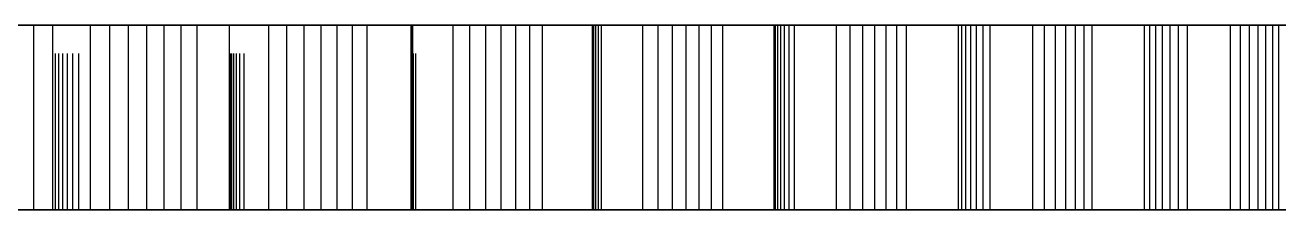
# Model space of a CAD drawing. Header units: millimetres. Extents: x -21 to 107, y -43 to 49.
# Drawn here: x -10.04 to 0.17, y 46.25 to 47.75 of the extents above; entities that cross this region are included whole.
import ezdxf

# ---------------------------------------------------------------- set-up
doc = ezdxf.new("R2010")
doc.units = ezdxf.units.MM
doc.linetypes.add('DASHED', pattern=[1.524, 1.27, -0.254])
doc.layers.add('HIDDEN', color=8, linetype='DASHED')
doc.layers.add('VISIBLE', color=7, linetype='CONTINUOUS')

msp = doc.modelspace()

# ---------------------------------------------------------------- linework, layer by layer
at = {"layer": 'HIDDEN'}
for points in [[(0.27976, 47.74871), (-0.27976, 47.74871), (-0.83929, 47.74871), (-1.39881, 47.74871), (-1.95833, 47.74871), (-2.51786, 47.74871), (-3.07738, 47.74871), (-3.6369, 47.74871), (-4.19643, 47.74871), (-4.75595, 47.74871), (-5.31548, 47.74871), (-5.875, 47.74871), (-6.43452, 47.74871), (-6.99405, 47.74871), (-7.55357, 47.74871), (-8.1131, 47.74871), (-8.67262, 47.74871), (-9.23214, 47.74871), (-9.79167, 47.74871), (-10.35119, 47.74871)], [(-10.35119, 47.74871), (-9.79167, 47.74871), (-9.23214, 47.74871), (-8.67262, 47.74871), (-8.1131, 47.74871), (-7.55357, 47.74871), (-6.99405, 47.74871), (-6.43452, 47.74871), (-5.875, 47.74871), (-5.31548, 47.74871), (-4.75595, 47.74871), (-4.19643, 47.74871), (-3.6369, 47.74871), (-3.07738, 47.74871), (-2.51786, 47.74871), (-1.95833, 47.74871), (-1.39881, 47.74871), (-0.83929, 47.74871), (-0.27976, 47.74871), (0.27976, 47.74871)], [(-10.10553, 47.74871), (-9.96465, 47.74871)], [(-9.96465, 47.74871), (-9.59653, 47.74871)], [(-9.96465, 46.24871), (-9.96465, 47.74871)], [(-9.80913, 47.74871), (-9.50329, 47.74871)], [(-9.7874, 47.74871), (-9.80913, 47.74871)], [(-9.80913, 47.74871), (-9.7874, 47.74871)], [(-9.59653, 47.74871), (-9.80913, 47.74871)], [(-9.80913, 46.24871), (-9.80913, 47.74871)], [(-9.76054, 47.74871), (-9.7874, 47.74871)], [(-9.7874, 47.74871), (-9.76054, 47.74871)], [(-9.7874, 46.24871), (-9.7874, 47.74871)], [(-9.7874, 46.24871), (-9.7874, 47.74871)], [(-9.72834, 47.74871), (-9.76054, 47.74871)], [(-9.76054, 47.74871), (-9.72834, 47.74871)], [(-9.76054, 46.24871), (-9.76054, 47.74871)], [(-9.76054, 46.24871), (-9.76054, 47.74871)], [(-9.69054, 47.74871), (-9.72834, 47.74871)], [(-9.72834, 47.74871), (-9.69054, 47.74871)], [(-9.72834, 46.24871), (-9.72834, 47.74871)], [(-9.72834, 46.24871), (-9.72834, 47.74871)], [(-9.64678, 47.74871), (-9.69054, 47.74871)], [(-9.69054, 47.74871), (-9.64678, 47.74871)], [(-9.69054, 46.24871), (-9.69054, 47.74871)], [(-9.69054, 46.24871), (-9.69054, 47.74871)], [(-9.59653, 47.74871), (-9.64678, 47.74871)], [(-9.64678, 47.74871), (-9.59653, 47.74871)], [(-9.64678, 46.24871), (-9.64678, 47.74871)], [(-9.64678, 46.24871), (-9.64678, 47.74871)], [(-9.59653, 46.24871), (-9.59653, 47.74871)], [(-9.59653, 46.24871), (-9.59653, 47.74871)], [(-9.50329, 47.74871), (-9.34541, 47.74871)], [(-9.50329, 46.24871), (-9.50329, 47.74871)], [(-9.34541, 47.74871), (-9.19244, 47.74871)], [(-9.34541, 46.24871), (-9.34541, 47.74871)], [(-9.19244, 47.74871), (-9.04465, 47.74871)], [(-9.19244, 46.24871), (-9.19244, 47.74871)], [(-9.04465, 47.74871), (-8.90237, 47.74871)], [(-9.04465, 46.24871), (-9.04465, 47.74871)], [(-8.90237, 47.74871), (-8.76603, 47.74871)], [(-8.90237, 46.24871), (-8.90237, 47.74871)], [(-8.76603, 47.74871), (-8.63621, 47.74871)], [(-8.76603, 46.24871), (-8.76603, 47.74871)], [(-8.63621, 47.74871), (-8.25185, 47.74871)], [(-8.63621, 46.24871), (-8.63621, 47.74871)], [(-8.37061, 47.74871), (-8.05256, 47.74871)], [(-8.36503, 47.74871), (-8.37061, 47.74871)], [(-8.37061, 47.74871), (-8.36503, 47.74871)], [(-8.25185, 47.74871), (-8.37061, 47.74871)], [(-8.37061, 46.24871), (-8.37061, 47.74871)], [(-8.35414, 47.74871), (-8.36503, 47.74871)], [(-8.36503, 47.74871), (-8.35414, 47.74871)], [(-8.36503, 46.24871), (-8.36503, 47.74871)], [(-8.36503, 46.24871), (-8.36503, 47.74871)], [(-8.33772, 47.74871), (-8.35414, 47.74871)], [(-8.35414, 47.74871), (-8.33772, 47.74871)], [(-8.35414, 46.24871), (-8.35414, 47.74871)], [(-8.35414, 46.24871), (-8.35414, 47.74871)], [(-8.31548, 47.74871), (-8.33772, 47.74871)], [(-8.33772, 47.74871), (-8.31548, 47.74871)], [(-8.33772, 46.24871), (-8.33772, 47.74871)], [(-8.33772, 46.24871), (-8.33772, 47.74871)], [(-8.28704, 47.74871), (-8.31548, 47.74871)], [(-8.31548, 47.74871), (-8.28704, 47.74871)], [(-8.31548, 46.24871), (-8.31548, 47.74871)], [(-8.31548, 46.24871), (-8.31548, 47.74871)], [(-8.25185, 47.74871), (-8.28704, 47.74871)], [(-8.28704, 47.74871), (-8.25185, 47.74871)], [(-8.28704, 46.24871), (-8.28704, 47.74871)], [(-8.28704, 46.24871), (-8.28704, 47.74871)], [(-8.25185, 46.24871), (-8.25185, 47.74871)], [(-8.25185, 46.24871), (-8.25185, 47.74871)], [(-8.05256, 47.74871), (-7.90539, 47.74871)], [(-8.05256, 46.24871), (-8.05256, 47.74871)], [(-7.90539, 47.74871), (-7.76336, 47.74871)], [(-7.90539, 46.24871), (-7.90539, 47.74871)], [(-7.76336, 47.74871), (-7.62672, 47.74871)], [(-7.76336, 46.24871), (-7.76336, 47.74871)], [(-7.62672, 47.74871), (-7.49583, 47.74871)], [(-7.62672, 46.24871), (-7.62672, 47.74871)], [(-7.49583, 47.74871), (-7.37111, 47.74871)], [(-7.49583, 46.24871), (-7.49583, 47.74871)], [(-7.37111, 47.74871), (-7.25317, 47.74871)], [(-7.37111, 46.24871), (-7.37111, 47.74871)], [(-7.25317, 47.74871), (-6.85499, 47.74871)], [(-7.25317, 46.24871), (-7.25317, 47.74871)], [(-6.89493, 47.74871), (-6.88978, 47.74871)], [(-6.89439, 47.74871), (-6.89493, 47.74871)], [(-6.89493, 47.74871), (-6.89439, 47.74871)], [(-6.85499, 47.74871), (-6.89493, 47.74871)], [(-6.89493, 46.24871), (-6.89493, 47.74871)], [(-6.88784, 47.74871), (-6.89439, 47.74871)], [(-6.89439, 47.74871), (-6.88784, 47.74871)], [(-6.89439, 46.24871), (-6.89439, 47.74871)], [(-6.89439, 46.24871), (-6.89439, 47.74871)], [(-6.88978, 47.74871), (-6.87917, 47.74871)], [(-6.88978, 46.24871), (-6.88978, 47.74871)], [(-6.8749, 47.74871), (-6.88784, 47.74871)], [(-6.88784, 47.74871), (-6.8749, 47.74871)], [(-6.88784, 46.24871), (-6.88784, 47.74871)], [(-6.88784, 46.24871), (-6.88784, 47.74871)], [(-6.87917, 47.74871), (-6.55092, 47.74871)], [(-6.87917, 46.24871), (-6.87917, 47.74871)], [(-6.85499, 47.74871), (-6.8749, 47.74871)], [(-6.8749, 47.74871), (-6.85499, 47.74871)], [(-6.8749, 46.24871), (-6.8749, 47.74871)], [(-6.8749, 46.24871), (-6.8749, 47.74871)], [(-6.85499, 46.24871), (-6.85499, 47.74871)], [(-6.85499, 46.24871), (-6.85499, 47.74871)], [(-6.55092, 47.74871), (-6.41539, 47.74871)], [(-6.55092, 46.24871), (-6.55092, 47.74871)], [(-6.41539, 47.74871), (-6.28519, 47.74871)], [(-6.41539, 46.24871), (-6.41539, 47.74871)], [(-6.28519, 47.74871), (-6.16058, 47.74871)], [(-6.28519, 46.24871), (-6.28519, 47.74871)], [(-6.16058, 47.74871), (-6.04189, 47.74871)], [(-6.16058, 46.24871), (-6.16058, 47.74871)], [(-6.04189, 47.74871), (-5.92958, 47.74871)], [(-6.04189, 46.24871), (-6.04189, 47.74871)], [(-5.92958, 47.74871), (-5.82427, 47.74871)], [(-5.92958, 46.24871), (-5.92958, 47.74871)], [(-5.82427, 47.74871), (-5.4148, 47.74871)], [(-5.82427, 46.24871), (-5.82427, 47.74871)], [(-5.4193, 47.74871), (-5.41666, 47.74871)], [(-5.4148, 47.74871), (-5.4193, 47.74871)], [(-5.4193, 47.74871), (-5.4148, 47.74871)], [(-5.4148, 47.74871), (-5.4193, 47.74871)], [(-5.4193, 46.24871), (-5.4193, 47.74871)], [(-5.41666, 47.74871), (-5.40746, 47.74871)], [(-5.41666, 46.24871), (-5.41666, 47.74871)], [(-5.4148, 46.24871), (-5.4148, 47.74871)], [(-5.4148, 46.24871), (-5.4148, 47.74871)], [(-5.40746, 47.74871), (-5.39213, 47.74871)], [(-5.40746, 46.24871), (-5.40746, 47.74871)], [(-5.39213, 47.74871), (-5.37098, 47.74871)], [(-5.39213, 46.24871), (-5.39213, 47.74871)], [(-5.37098, 47.74871), (-5.34424, 47.74871)], [(-5.37098, 46.24871), (-5.37098, 47.74871)], [(-5.34424, 47.74871), (-5.00785, 47.74871)], [(-5.34424, 46.24871), (-5.34424, 47.74871)], [(-5.00785, 47.74871), (-4.88484, 47.74871)], [(-5.00785, 46.24871), (-5.00785, 47.74871)], [(-4.88484, 47.74871), (-4.76729, 47.74871)], [(-4.88484, 46.24871), (-4.88484, 47.74871)], [(-4.76729, 47.74871), (-4.65548, 47.74871)], [(-4.76729, 46.24871), (-4.76729, 47.74871)], [(-4.65548, 47.74871), (-4.54975, 47.74871)], [(-4.65548, 46.24871), (-4.65548, 47.74871)], [(-4.54975, 47.74871), (-4.45057, 47.74871)], [(-4.54975, 46.24871), (-4.54975, 47.74871)], [(-4.45057, 47.74871), (-4.35855, 47.74871)], [(-4.45057, 46.24871), (-4.45057, 47.74871)], [(-4.35855, 47.74871), (-3.94037, 47.74871)], [(-4.35855, 46.24871), (-4.35855, 47.74871)], [(-3.94037, 47.74871), (-3.92944, 47.74871)], [(-3.94037, 46.24871), (-3.94037, 47.74871)], [(-3.92944, 47.74871), (-3.91123, 47.74871)], [(-3.92944, 46.24871), (-3.92944, 47.74871)], [(-3.91123, 47.74871), (-3.88635, 47.74871)], [(-3.91123, 46.24871), (-3.91123, 47.74871)], [(-3.88635, 47.74871), (-3.85524, 47.74871)], [(-3.88635, 46.24871), (-3.88635, 47.74871)], [(-3.85524, 47.74871), (-3.81821, 47.74871)], [(-3.85524, 46.24871), (-3.85524, 47.74871)], [(-3.81821, 47.74871), (-3.77552, 47.74871)], [(-3.81821, 46.24871), (-3.81821, 47.74871)], [(-3.77552, 47.74871), (-3.43313, 47.74871)], [(-3.77552, 46.24871), (-3.77552, 47.74871)], [(-3.43313, 47.74871), (-3.3234, 47.74871)], [(-3.43313, 46.24871), (-3.43313, 47.74871)], [(-3.3234, 47.74871), (-3.21924, 47.74871)], [(-3.3234, 46.24871), (-3.3234, 47.74871)], [(-3.21924, 47.74871), (-3.12095, 47.74871)], [(-3.21924, 46.24871), (-3.21924, 47.74871)], [(-3.12095, 47.74871), (-3.02885, 47.74871)], [(-3.12095, 46.24871), (-3.12095, 47.74871)], [(-3.02885, 47.74871), (-2.94342, 47.74871)], [(-3.02885, 46.24871), (-3.02885, 47.74871)], [(-2.94342, 47.74871), (-2.86527, 47.74871)], [(-2.94342, 46.24871), (-2.94342, 47.74871)], [(-2.86527, 47.74871), (-2.44103, 47.74871)], [(-2.86527, 46.24871), (-2.86527, 47.74871)], [(-2.44103, 47.74871), (-2.41473, 47.74871)], [(-2.44103, 46.24871), (-2.44103, 47.74871)], [(-2.41473, 47.74871), (-2.38107, 47.74871)], [(-2.41473, 46.24871), (-2.41473, 47.74871)], [(-2.38107, 47.74871), (-2.34067, 47.74871)], [(-2.38107, 46.24871), (-2.38107, 47.74871)], [(-2.34067, 47.74871), (-2.29397, 47.74871)], [(-2.34067, 46.24871), (-2.34067, 47.74871)], [(-2.29397, 47.74871), (-2.2413, 47.74871)], [(-2.29397, 46.24871), (-2.29397, 47.74871)], [(-2.2413, 47.74871), (-2.18293, 47.74871)], [(-2.2413, 46.24871), (-2.2413, 47.74871)], [(-2.18293, 47.74871), (-1.8367, 47.74871)], [(-2.18293, 46.24871), (-2.18293, 47.74871)], [(-1.8367, 47.74871), (-1.74094, 47.74871)], [(-1.8367, 46.24871), (-1.8367, 47.74871)], [(-1.74094, 47.74871), (-1.65085, 47.74871)], [(-1.74094, 46.24871), (-1.74094, 47.74871)], [(-1.65085, 47.74871), (-1.56669, 47.74871)], [(-1.65085, 46.24871), (-1.65085, 47.74871)], [(-1.56669, 47.74871), (-1.4888, 47.74871)], [(-1.56669, 46.24871), (-1.56669, 47.74871)], [(-1.4888, 47.74871), (-1.41766, 47.74871)], [(-1.4888, 46.24871), (-1.4888, 47.74871)], [(-1.41766, 47.74871), (-1.35388, 47.74871)], [(-1.41766, 46.24871), (-1.41766, 47.74871)], [(-1.35388, 47.74871), (-0.92626, 47.74871)], [(-1.35388, 46.24871), (-1.35388, 47.74871)], [(-0.92626, 47.74871), (-0.88476, 47.74871)], [(-0.92626, 46.24871), (-0.92626, 47.74871)], [(-0.88476, 47.74871), (-0.83586, 47.74871)], [(-0.88476, 46.24871), (-0.88476, 47.74871)], [(-0.83586, 47.74871), (-0.78019, 47.74871)], [(-0.83586, 46.24871), (-0.83586, 47.74871)], [(-0.78019, 47.74871), (-0.7182, 47.74871)], [(-0.78019, 46.24871), (-0.78019, 47.74871)], [(-0.7182, 47.74871), (-0.65023, 47.74871)], [(-0.7182, 46.24871), (-0.7182, 47.74871)], [(-0.65023, 47.74871), (-0.57654, 47.74871)], [(-0.65023, 46.24871), (-0.65023, 47.74871)], [(-0.57654, 47.74871), (-0.22866, 47.74871)], [(-0.57654, 46.24871), (-0.57654, 47.74871)], [(-0.22866, 47.74871), (-0.14748, 47.74871)], [(-0.22866, 46.24871), (-0.22866, 47.74871)], [(-0.14748, 47.74871), (-0.07201, 47.74871)], [(-0.14748, 46.24871), (-0.14748, 47.74871)], [(-0.07201, 47.74871), (-0.00252, 47.74871)], [(-0.07201, 46.24871), (-0.07201, 47.74871)], [(-0.00252, 47.74871), (0.06066, 47.74871)], [(-0.00252, 46.24871), (-0.00252, 47.74871)], [(0.06066, 47.74871), (0.11707, 47.74871)], [(0.06066, 46.24871), (0.06066, 47.74871)], [(0.11707, 47.74871), (0.16608, 47.74871)], [(0.11707, 46.24871), (0.11707, 47.74871)], [(0.16608, 47.74871), (0.59437, 47.74871)], [(0.16608, 46.24871), (0.16608, 47.74871)], [(0.27976, 46.24871), (-0.27976, 46.24871), (-0.83929, 46.24871), (-1.39881, 46.24871), (-1.95833, 46.24871), (-2.51786, 46.24871), (-3.07738, 46.24871), (-3.6369, 46.24871), (-4.19643, 46.24871), (-4.75595, 46.24871), (-5.31548, 46.24871), (-5.875, 46.24871), (-6.43452, 46.24871), (-6.99405, 46.24871), (-7.55357, 46.24871), (-8.1131, 46.24871), (-8.67262, 46.24871), (-9.23214, 46.24871), (-9.79167, 46.24871), (-10.35119, 46.24871)], [(-10.35119, 46.24871), (-9.79167, 46.24871), (-9.23214, 46.24871), (-8.67262, 46.24871), (-8.1131, 46.24871), (-7.55357, 46.24871), (-6.99405, 46.24871), (-6.43452, 46.24871), (-5.875, 46.24871), (-5.31548, 46.24871), (-4.75595, 46.24871), (-4.19643, 46.24871), (-3.6369, 46.24871), (-3.07738, 46.24871), (-2.51786, 46.24871), (-1.95833, 46.24871), (-1.39881, 46.24871), (-0.83929, 46.24871), (-0.27976, 46.24871), (0.27976, 46.24871)], [(-10.10553, 46.24871), (-9.96465, 46.24871)], [(-9.96465, 46.24871), (-9.59653, 46.24871)], [(-9.80913, 46.24871), (-9.50329, 46.24871)], [(-9.7874, 46.24871), (-9.80913, 46.24871)], [(-9.80913, 46.24871), (-9.7874, 46.24871)], [(-9.59653, 46.24871), (-9.80913, 46.24871)], [(-9.76054, 46.24871), (-9.7874, 46.24871)], [(-9.7874, 46.24871), (-9.76054, 46.24871)], [(-9.72834, 46.24871), (-9.76054, 46.24871)], [(-9.76054, 46.24871), (-9.72834, 46.24871)], [(-9.69054, 46.24871), (-9.72834, 46.24871)], [(-9.72834, 46.24871), (-9.69054, 46.24871)], [(-9.64678, 46.24871), (-9.69054, 46.24871)], [(-9.69054, 46.24871), (-9.64678, 46.24871)], [(-9.59653, 46.24871), (-9.64678, 46.24871)], [(-9.64678, 46.24871), (-9.59653, 46.24871)], [(-9.50329, 46.24871), (-9.34541, 46.24871)], [(-9.34541, 46.24871), (-9.19244, 46.24871)], [(-9.19244, 46.24871), (-9.04465, 46.24871)], [(-9.04465, 46.24871), (-8.90237, 46.24871)], [(-8.90237, 46.24871), (-8.76603, 46.24871)], [(-8.76603, 46.24871), (-8.63621, 46.24871)], [(-8.63621, 46.24871), (-8.25185, 46.24871)], [(-8.37061, 46.24871), (-8.05256, 46.24871)], [(-8.36503, 46.24871), (-8.37061, 46.24871)], [(-8.37061, 46.24871), (-8.36503, 46.24871)], [(-8.25185, 46.24871), (-8.37061, 46.24871)], [(-8.35414, 46.24871), (-8.36503, 46.24871)], [(-8.36503, 46.24871), (-8.35414, 46.24871)], [(-8.33772, 46.24871), (-8.35414, 46.24871)], [(-8.35414, 46.24871), (-8.33772, 46.24871)], [(-8.31548, 46.24871), (-8.33772, 46.24871)], [(-8.33772, 46.24871), (-8.31548, 46.24871)], [(-8.28704, 46.24871), (-8.31548, 46.24871)], [(-8.31548, 46.24871), (-8.28704, 46.24871)], [(-8.25185, 46.24871), (-8.28704, 46.24871)], [(-8.28704, 46.24871), (-8.25185, 46.24871)], [(-8.05256, 46.24871), (-7.90539, 46.24871)], [(-7.90539, 46.24871), (-7.76336, 46.24871)], [(-7.76336, 46.24871), (-7.62672, 46.24871)], [(-7.62672, 46.24871), (-7.49583, 46.24871)], [(-7.49583, 46.24871), (-7.37111, 46.24871)], [(-7.37111, 46.24871), (-7.25317, 46.24871)], [(-7.25317, 46.24871), (-6.85499, 46.24871)], [(-6.89493, 46.24871), (-6.88978, 46.24871)], [(-6.89439, 46.24871), (-6.89493, 46.24871)], [(-6.89493, 46.24871), (-6.89439, 46.24871)], [(-6.85499, 46.24871), (-6.89493, 46.24871)], [(-6.88784, 46.24871), (-6.89439, 46.24871)], [(-6.89439, 46.24871), (-6.88784, 46.24871)], [(-6.88978, 46.24871), (-6.87917, 46.24871)], [(-6.8749, 46.24871), (-6.88784, 46.24871)], [(-6.88784, 46.24871), (-6.8749, 46.24871)], [(-6.87917, 46.24871), (-6.55092, 46.24871)], [(-6.85499, 46.24871), (-6.8749, 46.24871)], [(-6.8749, 46.24871), (-6.85499, 46.24871)], [(-6.55092, 46.24871), (-6.41539, 46.24871)], [(-6.41539, 46.24871), (-6.28519, 46.24871)], [(-6.28519, 46.24871), (-6.16058, 46.24871)], [(-6.16058, 46.24871), (-6.04189, 46.24871)], [(-6.04189, 46.24871), (-5.92958, 46.24871)], [(-5.92958, 46.24871), (-5.82427, 46.24871)], [(-5.82427, 46.24871), (-5.4148, 46.24871)], [(-5.4193, 46.24871), (-5.41666, 46.24871)], [(-5.4148, 46.24871), (-5.4193, 46.24871)], [(-5.4193, 46.24871), (-5.4148, 46.24871)], [(-5.4148, 46.24871), (-5.4193, 46.24871)], [(-5.41666, 46.24871), (-5.40746, 46.24871)], [(-5.40746, 46.24871), (-5.39213, 46.24871)], [(-5.39213, 46.24871), (-5.37098, 46.24871)], [(-5.37098, 46.24871), (-5.34424, 46.24871)], [(-5.34424, 46.24871), (-5.00785, 46.24871)], [(-5.00785, 46.24871), (-4.88484, 46.24871)], [(-4.88484, 46.24871), (-4.76729, 46.24871)], [(-4.76729, 46.24871), (-4.65548, 46.24871)], [(-4.65548, 46.24871), (-4.54975, 46.24871)], [(-4.54975, 46.24871), (-4.45057, 46.24871)], [(-4.45057, 46.24871), (-4.35855, 46.24871)], [(-4.35855, 46.24871), (-3.94037, 46.24871)], [(-3.94037, 46.24871), (-3.92944, 46.24871)], [(-3.92944, 46.24871), (-3.91123, 46.24871)], [(-3.91123, 46.24871), (-3.88635, 46.24871)], [(-3.88635, 46.24871), (-3.85524, 46.24871)], [(-3.85524, 46.24871), (-3.81821, 46.24871)], [(-3.81821, 46.24871), (-3.77552, 46.24871)], [(-3.77552, 46.24871), (-3.43313, 46.24871)], [(-3.43313, 46.24871), (-3.3234, 46.24871)], [(-3.3234, 46.24871), (-3.21924, 46.24871)], [(-3.21924, 46.24871), (-3.12095, 46.24871)], [(-3.12095, 46.24871), (-3.02885, 46.24871)], [(-3.02885, 46.24871), (-2.94342, 46.24871)], [(-2.94342, 46.24871), (-2.86527, 46.24871)], [(-2.86527, 46.24871), (-2.44103, 46.24871)], [(-2.44103, 46.24871), (-2.41473, 46.24871)], [(-2.41473, 46.24871), (-2.38107, 46.24871)], [(-2.38107, 46.24871), (-2.34067, 46.24871)], [(-2.34067, 46.24871), (-2.29397, 46.24871)], [(-2.29397, 46.24871), (-2.2413, 46.24871)], [(-2.2413, 46.24871), (-2.18293, 46.24871)], [(-2.18293, 46.24871), (-1.8367, 46.24871)], [(-1.8367, 46.24871), (-1.74094, 46.24871)], [(-1.74094, 46.24871), (-1.65085, 46.24871)], [(-1.65085, 46.24871), (-1.56669, 46.24871)], [(-1.56669, 46.24871), (-1.4888, 46.24871)], [(-1.4888, 46.24871), (-1.41766, 46.24871)], [(-1.41766, 46.24871), (-1.35388, 46.24871)], [(-1.35388, 46.24871), (-0.92626, 46.24871)], [(-0.92626, 46.24871), (-0.88476, 46.24871)], [(-0.88476, 46.24871), (-0.83586, 46.24871)], [(-0.83586, 46.24871), (-0.78019, 46.24871)], [(-0.78019, 46.24871), (-0.7182, 46.24871)], [(-0.7182, 46.24871), (-0.65023, 46.24871)], [(-0.65023, 46.24871), (-0.57654, 46.24871)], [(-0.57654, 46.24871), (-0.22866, 46.24871)], [(-0.22866, 46.24871), (-0.14748, 46.24871)], [(-0.14748, 46.24871), (-0.07201, 46.24871)], [(-0.07201, 46.24871), (-0.00252, 46.24871)], [(-0.00252, 46.24871), (0.06066, 46.24871)], [(0.06066, 46.24871), (0.11707, 46.24871)], [(0.11707, 46.24871), (0.16608, 46.24871)], [(0.16608, 46.24871), (0.59437, 46.24871)]]:
    msp.add_lwpolyline(points, dxfattribs=at)
at = {"layer": 'VISIBLE'}
for points in [[(-9.96465, 47.74871), (-10.10553, 47.74871)], [(-9.80913, 47.74871), (-9.96465, 47.74871)], [(-9.96465, 46.24871), (-9.96465, 47.74871)], [(-9.50329, 47.74871), (-9.80913, 47.74871)], [(-9.80913, 46.24871), (-9.80913, 47.74871)], [(-9.34541, 47.74871), (-9.50329, 47.74871)], [(-9.50329, 46.24871), (-9.50329, 47.74871)], [(-9.19244, 47.74871), (-9.34541, 47.74871)], [(-9.34541, 46.24871), (-9.34541, 47.74871)], [(-9.04465, 47.74871), (-9.19244, 47.74871)], [(-9.19244, 46.24871), (-9.19244, 47.74871)], [(-8.90237, 47.74871), (-9.04465, 47.74871)], [(-9.04465, 46.24871), (-9.04465, 47.74871)], [(-8.76603, 47.74871), (-8.90237, 47.74871)], [(-8.90237, 46.24871), (-8.90237, 47.74871)], [(-8.63621, 47.74871), (-8.76603, 47.74871)], [(-8.76603, 46.24871), (-8.76603, 47.74871)], [(-8.37061, 47.74871), (-8.63621, 47.74871)], [(-8.63621, 46.24871), (-8.63621, 47.74871)], [(-8.05256, 47.74871), (-8.37061, 47.74871)], [(-8.37061, 46.24871), (-8.37061, 47.74871)], [(-7.90539, 47.74871), (-8.05256, 47.74871)], [(-8.05256, 46.24871), (-8.05256, 47.74871)], [(-7.76336, 47.74871), (-7.90539, 47.74871)], [(-7.90539, 46.24871), (-7.90539, 47.74871)], [(-7.62672, 47.74871), (-7.76336, 47.74871)], [(-7.76336, 46.24871), (-7.76336, 47.74871)], [(-7.49583, 47.74871), (-7.62672, 47.74871)], [(-7.62672, 46.24871), (-7.62672, 47.74871)], [(-7.37111, 47.74871), (-7.49583, 47.74871)], [(-7.49583, 46.24871), (-7.49583, 47.74871)], [(-7.25317, 47.74871), (-7.37111, 47.74871)], [(-7.37111, 46.24871), (-7.37111, 47.74871)], [(-6.89493, 47.74871), (-7.25317, 47.74871)], [(-7.25317, 46.24871), (-7.25317, 47.74871)], [(-6.88978, 47.74871), (-6.89493, 47.74871)], [(-6.89493, 46.24871), (-6.89493, 47.74871)], [(-6.87917, 47.74871), (-6.88978, 47.74871)], [(-6.88978, 46.24871), (-6.88978, 47.74871)], [(-6.55092, 47.74871), (-6.87917, 47.74871)], [(-6.87917, 46.24871), (-6.87917, 47.74871)], [(-6.41539, 47.74871), (-6.55092, 47.74871)], [(-6.55092, 46.24871), (-6.55092, 47.74871)], [(-6.28519, 47.74871), (-6.41539, 47.74871)], [(-6.41539, 46.24871), (-6.41539, 47.74871)], [(-6.16058, 47.74871), (-6.28519, 47.74871)], [(-6.28519, 46.24871), (-6.28519, 47.74871)], [(-6.04189, 47.74871), (-6.16058, 47.74871)], [(-6.16058, 46.24871), (-6.16058, 47.74871)], [(-5.92958, 47.74871), (-6.04189, 47.74871)], [(-6.04189, 46.24871), (-6.04189, 47.74871)], [(-5.82427, 47.74871), (-5.92958, 47.74871)], [(-5.92958, 46.24871), (-5.92958, 47.74871)], [(-5.4193, 47.74871), (-5.82427, 47.74871)], [(-5.82427, 46.24871), (-5.82427, 47.74871)], [(-5.41666, 47.74871), (-5.4193, 47.74871)], [(-5.4193, 46.24871), (-5.4193, 47.74871)], [(-5.40746, 47.74871), (-5.41666, 47.74871)], [(-5.41666, 46.24871), (-5.41666, 47.74871)], [(-5.39213, 47.74871), (-5.40746, 47.74871)], [(-5.40746, 46.24871), (-5.40746, 47.74871)], [(-5.37098, 47.74871), (-5.39213, 47.74871)], [(-5.39213, 46.24871), (-5.39213, 47.74871)], [(-5.34424, 47.74871), (-5.37098, 47.74871)], [(-5.37098, 46.24871), (-5.37098, 47.74871)], [(-5.00785, 47.74871), (-5.34424, 47.74871)], [(-5.34424, 46.24871), (-5.34424, 47.74871)], [(-4.88484, 47.74871), (-5.00785, 47.74871)], [(-5.00785, 46.24871), (-5.00785, 47.74871)], [(-4.76729, 47.74871), (-4.88484, 47.74871)], [(-4.88484, 46.24871), (-4.88484, 47.74871)], [(-4.65548, 47.74871), (-4.76729, 47.74871)], [(-4.76729, 46.24871), (-4.76729, 47.74871)], [(-4.54975, 47.74871), (-4.65548, 47.74871)], [(-4.65548, 46.24871), (-4.65548, 47.74871)], [(-4.45057, 47.74871), (-4.54975, 47.74871)], [(-4.54975, 46.24871), (-4.54975, 47.74871)], [(-4.35855, 47.74871), (-4.45057, 47.74871)], [(-4.45057, 46.24871), (-4.45057, 47.74871)], [(-3.94037, 47.74871), (-4.35855, 47.74871)], [(-4.35855, 46.24871), (-4.35855, 47.74871)], [(-3.92944, 47.74871), (-3.94037, 47.74871)], [(-3.94037, 46.24871), (-3.94037, 47.74871)], [(-3.91123, 47.74871), (-3.92944, 47.74871)], [(-3.92944, 46.24871), (-3.92944, 47.74871)], [(-3.88635, 47.74871), (-3.91123, 47.74871)], [(-3.91123, 46.24871), (-3.91123, 47.74871)], [(-3.85524, 47.74871), (-3.88635, 47.74871)], [(-3.88635, 46.24871), (-3.88635, 47.74871)], [(-3.81821, 47.74871), (-3.85524, 47.74871)], [(-3.85524, 46.24871), (-3.85524, 47.74871)], [(-3.77552, 47.74871), (-3.81821, 47.74871)], [(-3.81821, 46.24871), (-3.81821, 47.74871)], [(-3.43313, 47.74871), (-3.77552, 47.74871)], [(-3.77552, 46.24871), (-3.77552, 47.74871)], [(-3.3234, 47.74871), (-3.43313, 47.74871)], [(-3.43313, 46.24871), (-3.43313, 47.74871)], [(-3.21924, 47.74871), (-3.3234, 47.74871)], [(-3.3234, 46.24871), (-3.3234, 47.74871)], [(-3.12095, 47.74871), (-3.21924, 47.74871)], [(-3.21924, 46.24871), (-3.21924, 47.74871)], [(-3.02885, 47.74871), (-3.12095, 47.74871)], [(-3.12095, 46.24871), (-3.12095, 47.74871)], [(-2.94342, 47.74871), (-3.02885, 47.74871)], [(-3.02885, 46.24871), (-3.02885, 47.74871)], [(-2.86527, 47.74871), (-2.94342, 47.74871)], [(-2.94342, 46.24871), (-2.94342, 47.74871)], [(-2.44103, 47.74871), (-2.86527, 47.74871)], [(-2.86527, 46.24871), (-2.86527, 47.74871)], [(-2.41473, 47.74871), (-2.44103, 47.74871)], [(-2.44103, 46.24871), (-2.44103, 47.74871)], [(-2.38107, 47.74871), (-2.41473, 47.74871)], [(-2.41473, 46.24871), (-2.41473, 47.74871)], [(-2.34067, 47.74871), (-2.38107, 47.74871)], [(-2.38107, 46.24871), (-2.38107, 47.74871)], [(-2.29397, 47.74871), (-2.34067, 47.74871)], [(-2.34067, 46.24871), (-2.34067, 47.74871)], [(-2.2413, 47.74871), (-2.29397, 47.74871)], [(-2.29397, 46.24871), (-2.29397, 47.74871)], [(-2.18293, 47.74871), (-2.2413, 47.74871)], [(-2.2413, 46.24871), (-2.2413, 47.74871)], [(-1.8367, 47.74871), (-2.18293, 47.74871)], [(-2.18293, 46.24871), (-2.18293, 47.74871)], [(-1.74094, 47.74871), (-1.8367, 47.74871)], [(-1.8367, 46.24871), (-1.8367, 47.74871)], [(-1.65085, 47.74871), (-1.74094, 47.74871)], [(-1.74094, 46.24871), (-1.74094, 47.74871)], [(-1.56669, 47.74871), (-1.65085, 47.74871)], [(-1.65085, 46.24871), (-1.65085, 47.74871)], [(-1.4888, 47.74871), (-1.56669, 47.74871)], [(-1.56669, 46.24871), (-1.56669, 47.74871)], [(-1.41766, 47.74871), (-1.4888, 47.74871)], [(-1.4888, 46.24871), (-1.4888, 47.74871)], [(-1.35388, 47.74871), (-1.41766, 47.74871)], [(-1.41766, 46.24871), (-1.41766, 47.74871)], [(-0.92626, 47.74871), (-1.35388, 47.74871)], [(-1.35388, 46.24871), (-1.35388, 47.74871)], [(-0.88476, 47.74871), (-0.92626, 47.74871)], [(-0.92626, 46.24871), (-0.92626, 47.74871)], [(-0.83586, 47.74871), (-0.88476, 47.74871)], [(-0.88476, 46.24871), (-0.88476, 47.74871)], [(-0.78019, 47.74871), (-0.83586, 47.74871)], [(-0.83586, 46.24871), (-0.83586, 47.74871)], [(-0.7182, 47.74871), (-0.78019, 47.74871)], [(-0.78019, 46.24871), (-0.78019, 47.74871)], [(-0.65023, 47.74871), (-0.7182, 47.74871)], [(-0.7182, 46.24871), (-0.7182, 47.74871)], [(-0.57654, 47.74871), (-0.65023, 47.74871)], [(-0.65023, 46.24871), (-0.65023, 47.74871)], [(-0.22866, 47.74871), (-0.57654, 47.74871)], [(-0.57654, 46.24871), (-0.57654, 47.74871)], [(-0.14748, 47.74871), (-0.22866, 47.74871)], [(-0.22866, 46.24871), (-0.22866, 47.74871)], [(-0.07201, 47.74871), (-0.14748, 47.74871)], [(-0.14748, 46.24871), (-0.14748, 47.74871)], [(-0.00252, 47.74871), (-0.07201, 47.74871)], [(-0.07201, 46.24871), (-0.07201, 47.74871)], [(0.06066, 47.74871), (-0.00252, 47.74871)], [(-0.00252, 46.24871), (-0.00252, 47.74871)], [(0.11707, 47.74871), (0.06066, 47.74871)], [(0.06066, 46.24871), (0.06066, 47.74871)], [(0.16608, 47.74871), (0.11707, 47.74871)], [(0.11707, 46.24871), (0.11707, 47.74871)], [(0.59437, 47.74871), (0.16608, 47.74871)], [(0.16608, 46.24871), (0.16608, 47.74871)], [(-9.96465, 46.24871), (-10.10553, 46.24871)], [(-9.80913, 46.24871), (-9.96465, 46.24871)], [(-9.50329, 46.24871), (-9.80913, 46.24871)], [(-9.34541, 46.24871), (-9.50329, 46.24871)], [(-9.19244, 46.24871), (-9.34541, 46.24871)], [(-9.04465, 46.24871), (-9.19244, 46.24871)], [(-8.90237, 46.24871), (-9.04465, 46.24871)], [(-8.76603, 46.24871), (-8.90237, 46.24871)], [(-8.63621, 46.24871), (-8.76603, 46.24871)], [(-8.37061, 46.24871), (-8.63621, 46.24871)], [(-8.05256, 46.24871), (-8.37061, 46.24871)], [(-7.90539, 46.24871), (-8.05256, 46.24871)], [(-7.76336, 46.24871), (-7.90539, 46.24871)], [(-7.62672, 46.24871), (-7.76336, 46.24871)], [(-7.49583, 46.24871), (-7.62672, 46.24871)], [(-7.37111, 46.24871), (-7.49583, 46.24871)], [(-7.25317, 46.24871), (-7.37111, 46.24871)], [(-6.89493, 46.24871), (-7.25317, 46.24871)], [(-6.88978, 46.24871), (-6.89493, 46.24871)], [(-6.87917, 46.24871), (-6.88978, 46.24871)], [(-6.55092, 46.24871), (-6.87917, 46.24871)], [(-6.41539, 46.24871), (-6.55092, 46.24871)], [(-6.28519, 46.24871), (-6.41539, 46.24871)], [(-6.16058, 46.24871), (-6.28519, 46.24871)], [(-6.04189, 46.24871), (-6.16058, 46.24871)], [(-5.92958, 46.24871), (-6.04189, 46.24871)], [(-5.82427, 46.24871), (-5.92958, 46.24871)], [(-5.4193, 46.24871), (-5.82427, 46.24871)], [(-5.41666, 46.24871), (-5.4193, 46.24871)], [(-5.40746, 46.24871), (-5.41666, 46.24871)], [(-5.39213, 46.24871), (-5.40746, 46.24871)], [(-5.37098, 46.24871), (-5.39213, 46.24871)], [(-5.34424, 46.24871), (-5.37098, 46.24871)], [(-5.00785, 46.24871), (-5.34424, 46.24871)], [(-4.88484, 46.24871), (-5.00785, 46.24871)], [(-4.76729, 46.24871), (-4.88484, 46.24871)], [(-4.65548, 46.24871), (-4.76729, 46.24871)], [(-4.54975, 46.24871), (-4.65548, 46.24871)], [(-4.45057, 46.24871), (-4.54975, 46.24871)], [(-4.35855, 46.24871), (-4.45057, 46.24871)], [(-3.94037, 46.24871), (-4.35855, 46.24871)], [(-3.92944, 46.24871), (-3.94037, 46.24871)], [(-3.91123, 46.24871), (-3.92944, 46.24871)], [(-3.88635, 46.24871), (-3.91123, 46.24871)], [(-3.85524, 46.24871), (-3.88635, 46.24871)], [(-3.81821, 46.24871), (-3.85524, 46.24871)], [(-3.77552, 46.24871), (-3.81821, 46.24871)], [(-3.43313, 46.24871), (-3.77552, 46.24871)], [(-3.3234, 46.24871), (-3.43313, 46.24871)], [(-3.21924, 46.24871), (-3.3234, 46.24871)], [(-3.12095, 46.24871), (-3.21924, 46.24871)], [(-3.02885, 46.24871), (-3.12095, 46.24871)], [(-2.94342, 46.24871), (-3.02885, 46.24871)], [(-2.86527, 46.24871), (-2.94342, 46.24871)], [(-2.44103, 46.24871), (-2.86527, 46.24871)], [(-2.41473, 46.24871), (-2.44103, 46.24871)], [(-2.38107, 46.24871), (-2.41473, 46.24871)], [(-2.34067, 46.24871), (-2.38107, 46.24871)], [(-2.29397, 46.24871), (-2.34067, 46.24871)], [(-2.2413, 46.24871), (-2.29397, 46.24871)], [(-2.18293, 46.24871), (-2.2413, 46.24871)], [(-1.8367, 46.24871), (-2.18293, 46.24871)], [(-1.74094, 46.24871), (-1.8367, 46.24871)], [(-1.65085, 46.24871), (-1.74094, 46.24871)], [(-1.56669, 46.24871), (-1.65085, 46.24871)], [(-1.4888, 46.24871), (-1.56669, 46.24871)], [(-1.41766, 46.24871), (-1.4888, 46.24871)], [(-1.35388, 46.24871), (-1.41766, 46.24871)], [(-0.92626, 46.24871), (-1.35388, 46.24871)], [(-0.88476, 46.24871), (-0.92626, 46.24871)], [(-0.83586, 46.24871), (-0.88476, 46.24871)], [(-0.78019, 46.24871), (-0.83586, 46.24871)], [(-0.7182, 46.24871), (-0.78019, 46.24871)], [(-0.65023, 46.24871), (-0.7182, 46.24871)], [(-0.57654, 46.24871), (-0.65023, 46.24871)], [(-0.22866, 46.24871), (-0.57654, 46.24871)], [(-0.14748, 46.24871), (-0.22866, 46.24871)], [(-0.07201, 46.24871), (-0.14748, 46.24871)], [(-0.00252, 46.24871), (-0.07201, 46.24871)], [(0.06066, 46.24871), (-0.00252, 46.24871)], [(0.11707, 46.24871), (0.06066, 46.24871)], [(0.16608, 46.24871), (0.11707, 46.24871)], [(0.59437, 46.24871), (0.16608, 46.24871)]]:
    msp.add_lwpolyline(points, dxfattribs=at)

doc.saveas('drawing.dxf')
